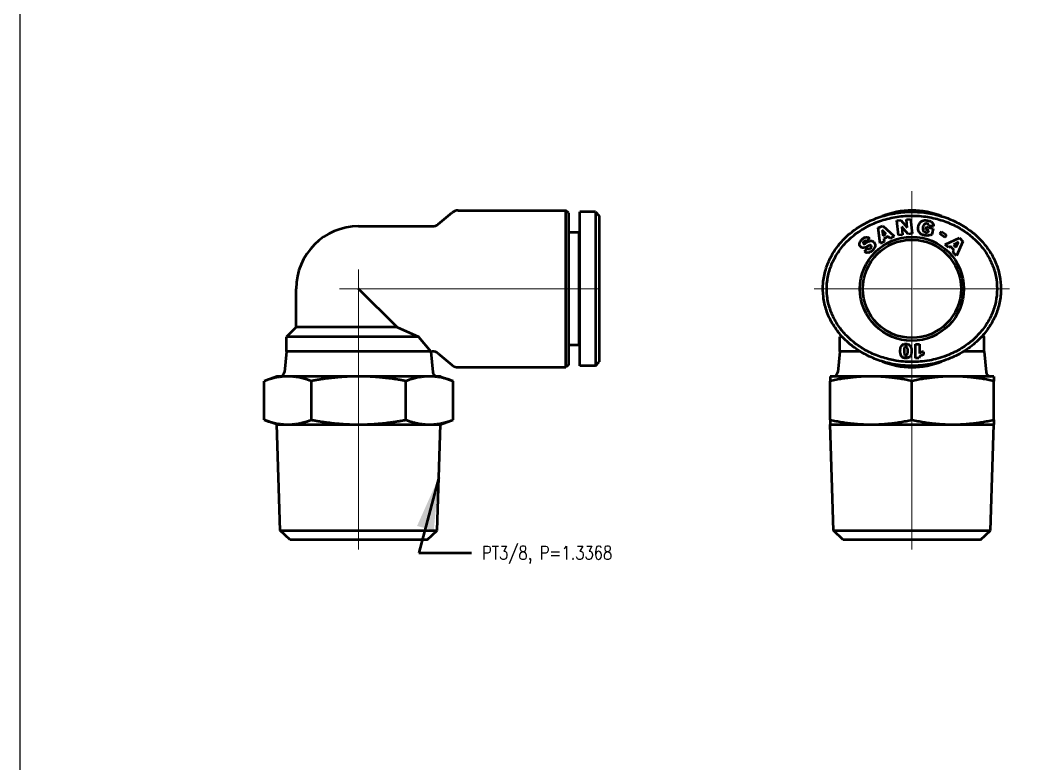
# Model space of a CAD drawing. Header units: millimetres. Extents: x 747 to 1883, y 1260 to 2217.
# Drawn here: x 834.59 to 853.77, y 1633.42 to 1647.59 of the extents above; entities that cross this region are included whole.
import ezdxf

# ---------------------------------------------------------------- set-up
doc = ezdxf.new("R2010")
doc.units = ezdxf.units.MM
doc.linetypes.add('AM_ISO08W050', pattern=[18, 12, -1.5, 3, -1.5])
for name, color, linetype, lineweight in [('AM_0', 7, 'Continuous', 50), ('AM_7', 4, 'AM_ISO08W050', 20), ('AM_VIS', 7, 'Continuous', 50)]:
    doc.layers.add(name, color=color, linetype=linetype, lineweight=lineweight)
doc.styles.add('ADESK1', font='romans.shx', dxfattribs={"width": 0.8})
doc.dimstyles.new('AM_ISO$7', dxfattribs={"dimtxt": 3.5, "dimasz": 2.5, "dimexe": 1, "dimexo": 1, "dimgap": 0.5, "dimtad": 1, "dimdsep": 46, "dimtxsty": 'ADESK1', "dimcen": 0, "dimclrd": 1, "dimclre": 1, "dimclrt": 3, "dimadec": 0, "dimazin": 2, "dimtp": 0.1, "dimtm": 0.1, "dimtfac": 0.71, "dimtmove": 0, "dimatfit": 3, "dimfxl": 1, "dimlwd": -1, "dimlwe": -1, "dimarcsym": 0})

msp = doc.modelspace()

# ---------------------------------------------------------------- linework, layer by layer
msp.add_lwpolyline([(834.594, 1650.201), (867.481, 1650.201), (867.481, 1631.283), (834.594, 1631.283)], close=True)
at = {"layer": 'AM_7'}
for p, q in [((851.577, 1642.484), (851.577, 1644.329)), ((841.04, 1637.502), (841.04, 1642.835)), ((840.673, 1642.469), (845.621, 1642.469)), ((849.717, 1642.469), (851.561, 1642.469)), ((851.573, 1642.469), (851.581, 1642.469)), ((851.577, 1642.465), (851.577, 1642.473)), ((851.577, 1640.609), (851.577, 1642.453)), ((851.592, 1642.469), (853.437, 1642.469)), ((851.577, 1642.102), (851.577, 1637.502))]:
    msp.add_line(p, q, dxfattribs=at)
at = {"layer": 'AM_VIS'}
for p, q in [((842.557, 1643.702), (842.821, 1643.92)), ((842.938, 1643.962), (844.989, 1643.962)), ((845.035, 1643.916), (844.989, 1643.962)), ((844.989, 1640.975), (844.989, 1643.962)), ((845.035, 1643.916), (845.035, 1641.021)), ((845.255, 1641.003), (845.255, 1643.935)), ((845.548, 1643.935), (845.255, 1643.935)), ((845.548, 1643.935), (845.548, 1641.003)), ((845.548, 1643.935), (845.621, 1643.862)), ((845.621, 1643.862), (845.621, 1641.076)), ((841.04, 1643.66), (842.44, 1643.66)), ((850.937, 1643.628), (851.021, 1643.671)), ((851.021, 1643.671), (851.241, 1643.469)), ((851.287, 1643.768), (851.368, 1643.777)), ((851.319, 1643.49), (851.287, 1643.768)), ((851.368, 1643.777), (851.489, 1643.635)), ((851.503, 1643.511), (851.382, 1643.652)), ((851.382, 1643.652), (851.399, 1643.499)), ((851.472, 1643.789), (851.553, 1643.798)), ((851.489, 1643.635), (851.472, 1643.789)), ((851.553, 1643.798), (851.584, 1643.52)), ((851.697, 1643.631), (851.699, 1643.644)), ((851.699, 1643.644), (851.701, 1643.658)), ((851.701, 1643.659), (851.705, 1643.673)), ((851.701, 1643.658), (851.701, 1643.659)), ((851.705, 1643.673), (851.709, 1643.686)), ((851.709, 1643.686), (851.714, 1643.698)), ((851.714, 1643.698), (851.72, 1643.71)), ((851.72, 1643.71), (851.727, 1643.72)), ((851.727, 1643.72), (851.734, 1643.73)), ((851.734, 1643.73), (851.737, 1643.733)), ((851.737, 1643.733), (851.746, 1643.743)), ((851.746, 1643.743), (851.756, 1643.751)), ((851.756, 1643.751), (851.766, 1643.758)), ((851.766, 1643.758), (851.778, 1643.764)), ((851.778, 1643.764), (851.79, 1643.769)), ((851.786, 1643.642), (851.783, 1643.626)), ((851.787, 1643.644), (851.786, 1643.642)), ((851.791, 1643.659), (851.787, 1643.644)), ((851.79, 1643.769), (851.802, 1643.772)), ((851.796, 1643.672), (851.791, 1643.659)), ((851.801, 1643.683), (851.796, 1643.672)), ((851.808, 1643.692), (851.801, 1643.683)), ((851.802, 1643.772), (851.812, 1643.774)), ((851.816, 1643.7), (851.808, 1643.692)), ((851.812, 1643.774), (851.824, 1643.775)), ((851.826, 1643.706), (851.816, 1643.7)), ((851.824, 1643.775), (851.837, 1643.775)), ((851.838, 1643.71), (851.826, 1643.706)), ((851.837, 1643.775), (851.85, 1643.774)), ((851.851, 1643.711), (851.838, 1643.71)), ((851.841, 1643.59), (851.853, 1643.647)), ((851.85, 1643.774), (851.864, 1643.772)), ((851.864, 1643.709), (851.851, 1643.711)), ((851.853, 1643.647), (851.984, 1643.619)), ((851.864, 1643.772), (851.879, 1643.769)), ((851.872, 1643.707), (851.864, 1643.709)), ((851.884, 1643.702), (851.872, 1643.707)), ((851.879, 1643.769), (851.895, 1643.765)), ((851.893, 1643.694), (851.884, 1643.702)), ((851.896, 1643.691), (851.893, 1643.694)), ((851.895, 1643.765), (851.91, 1643.761)), ((851.902, 1643.68), (851.896, 1643.691)), ((851.905, 1643.667), (851.902, 1643.68)), ((851.99, 1643.664), (851.905, 1643.667)), ((851.91, 1643.761), (851.922, 1643.757)), ((851.922, 1643.757), (851.933, 1643.752)), ((851.933, 1643.752), (851.943, 1643.748)), ((851.943, 1643.748), (851.945, 1643.746)), ((851.945, 1643.746), (851.956, 1643.738)), ((851.956, 1643.738), (851.965, 1643.729)), ((851.965, 1643.729), (851.973, 1643.719)), ((851.973, 1643.719), (851.977, 1643.713)), ((851.977, 1643.713), (851.982, 1643.702)), ((851.982, 1643.702), (851.986, 1643.689)), ((851.986, 1643.689), (851.989, 1643.676)), ((851.989, 1643.676), (851.99, 1643.664)), ((845.236, 1643.541), (845.035, 1643.541)), ((845.236, 1643.541), (845.255, 1643.559)), ((845.236, 1643.541), (845.236, 1641.397)), ((850.671, 1643.444), (850.682, 1643.449)), ((850.682, 1643.449), (850.692, 1643.453)), ((850.692, 1643.453), (850.698, 1643.454)), ((850.698, 1643.454), (850.71, 1643.455)), ((850.71, 1643.455), (850.722, 1643.454)), ((850.722, 1643.454), (850.734, 1643.451)), ((850.734, 1643.451), (850.746, 1643.446)), ((850.97, 1643.331), (850.937, 1643.628)), ((851.011, 1643.584), (851.029, 1643.481)), ((851.084, 1643.508), (851.011, 1643.584)), ((851.029, 1643.481), (851.084, 1643.508)), ((851.127, 1643.463), (851.04, 1643.418)), ((851.16, 1643.428), (851.127, 1643.463)), ((851.241, 1643.469), (851.16, 1643.428)), ((851.399, 1643.499), (851.319, 1643.49)), ((851.584, 1643.52), (851.503, 1643.511)), ((851.697, 1643.618), (851.697, 1643.631)), ((851.698, 1643.605), (851.697, 1643.618)), ((851.699, 1643.592), (851.698, 1643.605)), ((851.702, 1643.58), (851.699, 1643.592)), ((851.704, 1643.574), (851.702, 1643.58)), ((851.709, 1643.562), (851.704, 1643.574)), ((851.714, 1643.55), (851.709, 1643.562)), ((851.721, 1643.539), (851.714, 1643.55)), ((851.73, 1643.53), (851.721, 1643.539)), ((851.739, 1643.521), (851.73, 1643.53)), ((851.742, 1643.518), (851.739, 1643.521)), ((851.752, 1643.511), (851.742, 1643.518)), ((851.762, 1643.505), (851.752, 1643.511)), ((851.774, 1643.5), (851.762, 1643.505)), ((851.786, 1643.495), (851.774, 1643.5)), ((851.783, 1643.626), (851.782, 1643.611)), ((851.782, 1643.611), (851.783, 1643.598)), ((851.783, 1643.598), (851.784, 1643.587)), ((851.784, 1643.587), (851.788, 1643.577)), ((851.8, 1643.49), (851.786, 1643.495)), ((851.788, 1643.577), (851.789, 1643.575)), ((851.789, 1643.575), (851.796, 1643.565)), ((851.796, 1643.565), (851.805, 1643.557)), ((851.815, 1643.487), (851.8, 1643.49)), ((851.805, 1643.557), (851.817, 1643.551)), ((851.82, 1643.486), (851.815, 1643.487)), ((851.817, 1643.551), (851.83, 1643.546)), ((851.834, 1643.483), (851.82, 1643.486)), ((851.83, 1643.546), (851.832, 1643.546)), ((851.832, 1643.546), (851.845, 1643.544)), ((851.848, 1643.482), (851.834, 1643.483)), ((851.897, 1643.578), (851.841, 1643.59)), ((851.845, 1643.544), (851.858, 1643.544)), ((851.861, 1643.481), (851.848, 1643.482)), ((851.858, 1643.544), (851.86, 1643.544)), ((851.86, 1643.544), (851.871, 1643.546)), ((851.873, 1643.481), (851.861, 1643.481)), ((851.871, 1643.546), (851.884, 1643.549)), ((851.885, 1643.482), (851.873, 1643.481)), ((851.884, 1643.549), (851.892, 1643.552)), ((851.894, 1643.483), (851.885, 1643.482)), ((851.892, 1643.552), (851.897, 1643.578)), ((851.905, 1643.485), (851.894, 1643.483)), ((851.918, 1643.488), (851.905, 1643.485)), ((851.931, 1643.492), (851.918, 1643.488)), ((851.944, 1643.496), (851.931, 1643.492)), ((851.959, 1643.502), (851.944, 1643.496)), ((851.984, 1643.619), (851.959, 1643.502)), ((852.108, 1643.513), (852.143, 1643.563)), ((852.201, 1643.449), (852.108, 1643.513)), ((852.143, 1643.563), (852.235, 1643.498)), ((852.235, 1643.498), (852.201, 1643.449)), ((850.579, 1643.33), (850.582, 1643.344)), ((850.579, 1643.318), (850.579, 1643.33)), ((850.58, 1643.306), (850.579, 1643.318)), ((850.581, 1643.301), (850.58, 1643.306)), ((850.586, 1643.289), (850.581, 1643.301)), ((850.582, 1643.344), (850.585, 1643.354)), ((850.585, 1643.354), (850.59, 1643.363)), ((850.592, 1643.278), (850.586, 1643.289)), ((850.59, 1643.363), (850.596, 1643.373)), ((850.6, 1643.268), (850.592, 1643.278)), ((850.596, 1643.373), (850.603, 1643.384)), ((850.608, 1643.261), (850.6, 1643.268)), ((850.603, 1643.384), (850.612, 1643.395)), ((850.619, 1643.254), (850.608, 1643.261)), ((850.612, 1643.395), (850.623, 1643.406)), ((850.623, 1643.406), (850.626, 1643.41)), ((850.626, 1643.41), (850.638, 1643.421)), ((850.638, 1643.421), (850.649, 1643.43)), ((850.648, 1643.356), (850.646, 1643.346)), ((850.646, 1643.346), (850.648, 1643.334)), ((850.657, 1643.367), (850.648, 1643.356)), ((850.648, 1643.334), (850.651, 1643.33)), ((850.649, 1643.43), (850.66, 1643.438)), ((850.651, 1643.33), (850.663, 1643.326)), ((850.661, 1643.371), (850.657, 1643.367)), ((850.66, 1643.438), (850.671, 1643.444)), ((850.672, 1643.378), (850.661, 1643.371)), ((850.663, 1643.326), (850.664, 1643.326)), ((850.664, 1643.326), (850.673, 1643.328)), ((850.683, 1643.381), (850.672, 1643.378)), ((850.673, 1643.328), (850.686, 1643.335)), ((850.688, 1643.381), (850.683, 1643.381)), ((850.697, 1643.258), (850.685, 1643.254)), ((850.686, 1643.335), (850.692, 1643.339)), ((850.7, 1643.378), (850.688, 1643.381)), ((850.692, 1643.339), (850.707, 1643.348)), ((850.709, 1643.264), (850.697, 1643.258)), ((850.712, 1643.371), (850.7, 1643.378)), ((850.707, 1643.348), (850.72, 1643.356)), ((850.723, 1643.272), (850.709, 1643.264)), ((850.767, 1643.432), (850.712, 1643.371)), ((850.72, 1643.356), (850.732, 1643.363)), ((850.737, 1643.28), (850.723, 1643.272)), ((850.732, 1643.363), (850.744, 1643.369)), ((850.747, 1643.286), (850.737, 1643.28)), ((850.744, 1643.369), (850.754, 1643.374)), ((850.746, 1643.446), (850.758, 1643.439)), ((850.76, 1643.294), (850.747, 1643.286)), ((850.754, 1643.374), (850.763, 1643.378)), ((850.758, 1643.439), (850.767, 1643.432)), ((850.771, 1643.298), (850.76, 1643.294)), ((850.763, 1643.378), (850.767, 1643.379)), ((850.767, 1643.379), (850.781, 1643.383)), ((850.78, 1643.3), (850.771, 1643.298)), ((850.79, 1643.299), (850.78, 1643.3)), ((850.781, 1643.383), (850.794, 1643.384)), ((850.793, 1643.245), (850.802, 1643.257)), ((850.794, 1643.384), (850.806, 1643.384)), ((850.802, 1643.257), (850.807, 1643.268)), ((850.806, 1643.384), (850.814, 1643.382)), ((850.807, 1643.268), (850.807, 1643.272)), ((850.814, 1643.382), (850.826, 1643.378)), ((850.826, 1643.378), (850.838, 1643.372)), ((850.838, 1643.372), (850.848, 1643.364)), ((850.848, 1643.364), (850.851, 1643.361)), ((850.851, 1643.361), (850.86, 1643.351)), ((850.86, 1643.351), (850.867, 1643.34)), ((850.87, 1643.262), (850.866, 1643.251)), ((850.867, 1643.34), (850.872, 1643.328)), ((850.871, 1643.264), (850.87, 1643.262)), ((850.875, 1643.277), (850.871, 1643.264)), ((850.872, 1643.328), (850.876, 1643.316)), ((850.877, 1643.29), (850.875, 1643.277)), ((850.876, 1643.316), (850.876, 1643.315)), ((850.876, 1643.315), (850.877, 1643.303)), ((850.877, 1643.303), (850.877, 1643.29)), ((851.048, 1643.371), (850.97, 1643.331)), ((851.04, 1643.418), (851.048, 1643.371)), ((852.208, 1643.316), (852.481, 1643.439)), ((852.271, 1643.253), (852.208, 1643.316)), ((852.313, 1643.276), (852.271, 1643.253)), ((852.382, 1643.207), (852.313, 1643.276)), ((852.462, 1643.355), (852.369, 1643.306)), ((852.369, 1643.306), (852.412, 1643.262)), ((852.412, 1643.262), (852.462, 1643.355)), ((852.547, 1643.372), (852.423, 1643.1)), ((852.481, 1643.439), (852.547, 1643.372)), ((850.63, 1643.25), (850.619, 1643.254)), ((850.642, 1643.247), (850.63, 1643.25)), ((850.656, 1643.247), (850.642, 1643.247)), ((850.663, 1643.248), (850.656, 1643.247)), ((850.674, 1643.25), (850.663, 1643.248)), ((850.673, 1643.178), (850.722, 1643.239)), ((850.685, 1643.254), (850.674, 1643.25)), ((850.729, 1643.156), (850.717, 1643.158)), ((850.742, 1643.155), (850.729, 1643.156)), ((850.743, 1643.155), (850.742, 1643.155)), ((850.753, 1643.156), (850.743, 1643.155)), ((850.763, 1643.159), (850.753, 1643.156)), ((850.774, 1643.163), (850.763, 1643.159)), ((850.784, 1643.168), (850.774, 1643.163)), ((850.796, 1643.175), (850.784, 1643.168)), ((850.807, 1643.184), (850.796, 1643.175)), ((850.819, 1643.194), (850.807, 1643.184)), ((850.831, 1643.206), (850.819, 1643.194)), ((850.834, 1643.208), (850.831, 1643.206)), ((850.844, 1643.219), (850.834, 1643.208)), ((850.852, 1643.23), (850.844, 1643.219)), ((850.86, 1643.241), (850.852, 1643.23)), ((850.866, 1643.251), (850.86, 1643.241)), ((852.359, 1643.164), (852.382, 1643.207)), ((852.423, 1643.1), (852.359, 1643.164)), ((839.848, 1641.736), (839.848, 1642.469)), ((841.773, 1641.736), (841.04, 1642.469)), ((839.848, 1641.736), (839.665, 1641.552)), ((841.773, 1641.736), (839.848, 1641.736)), ((841.774, 1641.739), (842.185, 1641.555)), ((839.665, 1641.278), (839.665, 1641.552)), ((842.184, 1641.552), (839.665, 1641.552)), ((842.183, 1641.552), (842.414, 1641.277)), ((850.229, 1641.579), (850.203, 1641.552)), ((850.203, 1641.278), (850.203, 1641.552)), ((850.254, 1641.552), (850.203, 1641.552)), ((852.951, 1641.552), (852.9, 1641.552)), ((852.925, 1641.579), (852.951, 1641.552)), ((852.951, 1641.278), (852.951, 1641.552)), ((845.236, 1641.397), (845.035, 1641.397)), ((845.236, 1641.397), (845.255, 1641.378)), ((851.359, 1641.329), (851.362, 1641.343)), ((851.362, 1641.343), (851.365, 1641.355)), ((851.365, 1641.355), (851.369, 1641.366)), ((851.369, 1641.366), (851.374, 1641.376)), ((851.374, 1641.376), (851.379, 1641.385)), ((851.379, 1641.385), (851.38, 1641.386)), ((851.38, 1641.386), (851.387, 1641.395)), ((851.387, 1641.395), (851.396, 1641.402)), ((851.396, 1641.402), (851.406, 1641.408)), ((851.406, 1641.408), (851.418, 1641.413)), ((851.418, 1641.413), (851.431, 1641.416)), ((851.431, 1641.416), (851.445, 1641.418)), ((851.437, 1641.352), (851.432, 1641.338)), ((851.432, 1641.338), (851.432, 1641.337)), ((851.444, 1641.362), (851.437, 1641.352)), ((851.45, 1641.366), (851.444, 1641.362)), ((851.445, 1641.418), (851.461, 1641.419)), ((851.463, 1641.369), (851.45, 1641.366)), ((851.461, 1641.419), (851.463, 1641.419)), ((851.463, 1641.419), (851.478, 1641.418)), ((851.47, 1641.368), (851.463, 1641.369)), ((851.48, 1641.362), (851.47, 1641.368)), ((851.478, 1641.418), (851.492, 1641.416)), ((851.488, 1641.351), (851.48, 1641.362)), ((851.489, 1641.35), (851.488, 1641.351)), ((851.492, 1641.342), (851.489, 1641.35)), ((851.492, 1641.416), (851.504, 1641.413)), ((851.494, 1641.331), (851.492, 1641.342)), ((851.504, 1641.413), (851.515, 1641.409)), ((851.515, 1641.409), (851.516, 1641.408)), ((851.516, 1641.408), (851.527, 1641.401)), ((851.527, 1641.401), (851.537, 1641.393)), ((851.537, 1641.393), (851.546, 1641.382)), ((851.546, 1641.382), (851.549, 1641.378)), ((851.549, 1641.378), (851.555, 1641.367)), ((851.555, 1641.367), (851.559, 1641.355)), ((851.559, 1641.355), (851.563, 1641.34)), ((851.563, 1641.34), (851.564, 1641.338)), ((851.564, 1641.338), (851.566, 1641.326)), ((851.648, 1641.149), (851.648, 1641.414)), ((851.648, 1641.414), (851.721, 1641.414)), ((851.721, 1641.414), (851.721, 1641.24)), ((839.665, 1641.278), (839.627, 1640.884)), ((842.414, 1641.278), (839.665, 1641.278)), ((842.414, 1641.278), (842.44, 1641.278)), ((842.414, 1641.278), (842.452, 1640.884)), ((842.557, 1641.236), (842.821, 1641.017)), ((850.203, 1641.278), (850.165, 1640.884)), ((850.589, 1641.278), (850.203, 1641.278)), ((851.356, 1641.299), (851.357, 1641.315)), ((851.356, 1641.282), (851.356, 1641.299)), ((851.356, 1641.274), (851.356, 1641.282)), ((851.356, 1641.261), (851.356, 1641.274)), ((851.358, 1641.247), (851.356, 1641.261)), ((851.357, 1641.315), (851.359, 1641.329)), ((851.36, 1641.234), (851.358, 1641.247)), ((851.363, 1641.221), (851.36, 1641.234)), ((851.363, 1641.219), (851.363, 1641.221)), ((851.368, 1641.206), (851.363, 1641.219)), ((851.373, 1641.194), (851.368, 1641.206)), ((851.38, 1641.183), (851.373, 1641.194)), ((851.373, 1641.194), (851.373, 1641.194)), ((851.39, 1641.172), (851.38, 1641.183)), ((851.394, 1641.169), (851.39, 1641.172)), ((851.404, 1641.161), (851.394, 1641.169)), ((851.417, 1641.155), (851.404, 1641.161)), ((851.42, 1641.154), (851.417, 1641.155)), ((851.432, 1641.151), (851.42, 1641.154)), ((851.429, 1641.315), (851.428, 1641.3)), ((851.428, 1641.3), (851.428, 1641.285)), ((851.428, 1641.285), (851.428, 1641.266)), ((851.428, 1641.266), (851.429, 1641.25)), ((851.43, 1641.327), (851.429, 1641.315)), ((851.429, 1641.25), (851.431, 1641.237)), ((851.432, 1641.337), (851.43, 1641.327)), ((851.431, 1641.237), (851.433, 1641.226)), ((851.445, 1641.149), (851.432, 1641.151)), ((851.433, 1641.226), (851.436, 1641.217)), ((851.436, 1641.217), (851.437, 1641.215)), ((851.437, 1641.215), (851.445, 1641.204)), ((851.445, 1641.204), (851.455, 1641.198)), ((851.461, 1641.149), (851.445, 1641.149)), ((851.455, 1641.198), (851.463, 1641.197)), ((851.473, 1641.149), (851.461, 1641.149)), ((851.463, 1641.197), (851.475, 1641.2)), ((851.488, 1641.151), (851.473, 1641.149)), ((851.475, 1641.2), (851.485, 1641.208)), ((851.485, 1641.208), (851.489, 1641.215)), ((851.501, 1641.154), (851.488, 1641.151)), ((851.489, 1641.215), (851.492, 1641.224)), ((851.492, 1641.224), (851.494, 1641.235)), ((851.496, 1641.317), (851.494, 1641.331)), ((851.494, 1641.235), (851.496, 1641.248)), ((851.497, 1641.301), (851.496, 1641.317)), ((851.496, 1641.248), (851.497, 1641.263)), ((851.497, 1641.283), (851.497, 1641.301)), ((851.497, 1641.281), (851.497, 1641.283)), ((851.497, 1641.263), (851.497, 1641.281)), ((851.513, 1641.158), (851.501, 1641.154)), ((851.524, 1641.164), (851.513, 1641.158)), ((851.534, 1641.17), (851.524, 1641.164)), ((851.542, 1641.179), (851.534, 1641.17)), ((851.544, 1641.181), (851.542, 1641.179)), ((851.55, 1641.189), (851.544, 1641.181)), ((851.555, 1641.198), (851.55, 1641.189)), ((851.559, 1641.209), (851.555, 1641.198)), ((851.563, 1641.221), (851.559, 1641.209)), ((851.565, 1641.235), (851.563, 1641.221)), ((851.567, 1641.249), (851.565, 1641.235)), ((851.566, 1641.326), (851.568, 1641.312)), ((851.569, 1641.265), (851.567, 1641.249)), ((851.568, 1641.312), (851.569, 1641.299)), ((851.569, 1641.299), (851.569, 1641.284)), ((851.569, 1641.284), (851.569, 1641.283)), ((851.569, 1641.283), (851.569, 1641.265)), ((851.708, 1641.149), (851.648, 1641.149)), ((851.714, 1641.16), (851.708, 1641.149)), ((851.721, 1641.171), (851.714, 1641.16)), ((851.73, 1641.181), (851.721, 1641.171)), ((851.74, 1641.19), (851.73, 1641.181)), ((851.747, 1641.196), (851.74, 1641.19)), ((851.758, 1641.202), (851.747, 1641.196)), ((851.769, 1641.208), (851.758, 1641.202)), ((851.783, 1641.214), (851.769, 1641.208)), ((851.798, 1641.219), (851.783, 1641.214)), ((851.798, 1641.267), (851.798, 1641.219)), ((852.951, 1641.278), (852.565, 1641.278)), ((852.951, 1641.278), (852.989, 1640.884)), ((842.938, 1640.975), (844.989, 1640.975)), ((845.035, 1641.021), (844.989, 1640.975)), ((845.548, 1641.003), (845.255, 1641.003)), ((845.548, 1641.003), (845.621, 1641.076)), ((839.482, 1640.801), (839.241, 1640.713)), ((839.691, 1640.801), (839.482, 1640.801)), ((841.04, 1640.801), (839.691, 1640.801)), ((842.389, 1640.801), (841.04, 1640.801)), ((842.597, 1640.801), (842.389, 1640.801)), ((842.597, 1640.801), (842.838, 1640.713)), ((850.019, 1640.801), (850.019, 1640.713)), ((850.798, 1640.801), (850.019, 1640.801)), ((852.356, 1640.801), (850.798, 1640.801)), ((853.135, 1640.801), (852.356, 1640.801)), ((853.135, 1640.801), (853.135, 1640.713)), ((839.241, 1639.973), (839.241, 1640.713)), ((840.14, 1639.973), (840.14, 1640.713)), ((841.939, 1639.973), (841.939, 1640.713)), ((842.838, 1639.973), (842.838, 1640.713)), ((850.019, 1639.973), (850.019, 1640.713)), ((851.577, 1639.973), (851.577, 1640.713)), ((853.135, 1639.973), (853.135, 1640.713)), ((839.482, 1639.885), (839.241, 1639.973)), ((839.544, 1637.869), (839.482, 1639.885)), ((839.482, 1639.885), (839.691, 1639.885)), ((839.691, 1639.885), (841.04, 1639.885)), ((841.04, 1639.885), (842.389, 1639.885)), ((842.389, 1639.885), (842.597, 1639.885)), ((842.536, 1637.869), (842.597, 1639.885)), ((842.597, 1639.885), (842.838, 1639.973)), ((850.019, 1639.973), (850.019, 1639.885)), ((850.081, 1637.869), (850.019, 1639.885)), ((850.019, 1639.885), (850.798, 1639.885)), ((850.798, 1639.885), (852.356, 1639.885)), ((852.356, 1639.885), (853.135, 1639.885)), ((853.073, 1637.869), (853.135, 1639.885)), ((853.135, 1639.973), (853.135, 1639.885)), ((839.733, 1637.686), (839.544, 1637.869)), ((839.544, 1637.869), (842.536, 1637.869)), ((842.347, 1637.686), (842.536, 1637.869)), ((850.27, 1637.686), (850.081, 1637.869)), ((850.081, 1637.869), (853.073, 1637.869)), ((852.884, 1637.686), (853.073, 1637.869)), ((842.347, 1637.686), (839.733, 1637.686)), ((852.884, 1637.686), (850.27, 1637.686))]:
    msp.add_line(p, q, dxfattribs=at)
for radius in [0.99, 0.935]:
    msp.add_circle((851.577, 1642.469), radius, dxfattribs=at)
for centre, radius, start, end in [((842.938, 1643.779), 0.183, 90, 129.5226), ((851.577, 1642.469), 1.494, 67.6401, 112.3599), ((841.04, 1642.469), 1.191, 90, 180), ((842.44, 1643.843), 0.183, 270, 309.5226), ((850.783, 1643.275), 0.0251, 42.1456, 73.702), ((850.781, 1643.275), 0.0267, 22.8481, 40.8101), ((850.785, 1643.276), 0.0229, 351.1026, 24.2821), ((850.738, 1643.264), 0.108, 232.6524, 258.4893), ((842.44, 1641.094), 0.183, 50.4774, 90), ((851.792, 1641.159), 0.108, 87.0361, 131.0102), ((842.938, 1641.158), 0.183, 230.4774, 270), ((851.577, 1642.469), 1.494, 247.6401, 292.3599), ((839.536, 1640.893), 0.0916, 270, 354.5077), ((842.543, 1640.893), 0.0916, 185.4923, 270), ((850.073, 1640.893), 0.0916, 270, 354.5077), ((853.08, 1640.893), 0.0916, 185.4923, 270)]:
    msp.add_arc(centre, radius, start, end, dxfattribs=at)
for points, knots in [([(851.577, 1641.003), (851.631, 1641.003), (851.683, 1641.005), (851.796, 1641.014), (851.855, 1641.021), (852.028, 1641.052), (852.148, 1641.084), (852.367, 1641.168), (852.465, 1641.216), (852.646, 1641.327), (852.729, 1641.389), (852.876, 1641.522), (852.941, 1641.594), (853.053, 1641.743), (853.1, 1641.82), (853.178, 1641.98), (853.209, 1642.062), (853.252, 1642.23), (853.266, 1642.315), (853.275, 1642.487), (853.271, 1642.573), (853.245, 1642.744), (853.223, 1642.829), (853.163, 1642.993), (853.125, 1643.073), (853.032, 1643.226), (852.978, 1643.298), (852.855, 1643.436), (852.786, 1643.5), (852.634, 1643.618), (852.552, 1643.671), (852.376, 1643.765), (852.282, 1643.805), (852.087, 1643.87), (851.985, 1643.895), (851.777, 1643.928), (851.67, 1643.935), (851.457, 1643.934), (851.349, 1643.925), (851.139, 1643.888), (851.036, 1643.861), (850.837, 1643.791), (850.741, 1643.748), (850.562, 1643.646), (850.478, 1643.589), (850.325, 1643.462), (850.256, 1643.392), (850.135, 1643.245), (850.082, 1643.167), (849.996, 1643.004), (849.961, 1642.92), (849.91, 1642.749), (849.894, 1642.663), (849.879, 1642.49), (849.881, 1642.404), (849.901, 1642.232), (849.92, 1642.146), (849.976, 1641.979), (850.013, 1641.896), (850.104, 1641.738), (850.158, 1641.662), (850.281, 1641.519), (850.351, 1641.453), (850.501, 1641.332), (850.582, 1641.279), (850.754, 1641.184), (850.844, 1641.144), (851.03, 1641.078), (851.126, 1641.053), (851.285, 1641.023), (851.348, 1641.015), (851.466, 1641.005), (851.521, 1641.003), (851.577, 1641.003)], [0, 0, 0, 0, 1.239961, 1.239961, 2.479922, 2.479922, 4.399832, 4.399832, 5.92589, 5.92589, 7.292742, 7.292742, 8.580466, 8.580466, 9.849966, 9.849966, 11.138958, 11.138958, 12.445033, 12.445033, 13.760711, 13.760711, 15.079933, 15.079933, 16.420976, 16.420976, 17.810768, 17.810768, 19.265187, 19.265187, 20.779616, 20.779616, 22.354784, 22.354784, 23.985579, 23.985579, 25.64945, 25.64945, 27.323606, 27.323606, 28.985463, 28.985463, 30.611158, 30.611158, 32.177052, 32.177052, 33.68024, 33.68024, 35.12015, 35.12015, 36.493551, 36.493551, 37.825064, 37.825064, 39.142041, 39.142041, 40.455784, 40.455784, 41.756726, 41.756726, 43.038804, 43.038804, 44.308381, 44.308381, 45.614835, 45.614835, 47.014595, 47.014595, 48.572542, 48.572542, 49.867331, 49.867331, 51.16212, 51.16212, 51.16212, 51.16212]), ([(851.577, 1641.076), (851.629, 1641.076), (851.679, 1641.078), (851.787, 1641.087), (851.845, 1641.094), (852.011, 1641.124), (852.126, 1641.154), (852.336, 1641.235), (852.431, 1641.281), (852.604, 1641.387), (852.683, 1641.446), (852.823, 1641.574), (852.885, 1641.641), (852.992, 1641.783), (853.037, 1641.856), (853.11, 1642.008), (853.139, 1642.085), (853.18, 1642.244), (853.193, 1642.324), (853.201, 1642.486), (853.197, 1642.567), (853.173, 1642.729), (853.153, 1642.808), (853.096, 1642.964), (853.059, 1643.039), (852.972, 1643.184), (852.92, 1643.253), (852.803, 1643.384), (852.737, 1643.445), (852.593, 1643.558), (852.514, 1643.609), (852.345, 1643.698), (852.255, 1643.737), (852.068, 1643.799), (851.97, 1643.823), (851.769, 1643.854), (851.667, 1643.862), (851.461, 1643.861), (851.358, 1643.852), (851.155, 1643.817), (851.056, 1643.791), (850.865, 1643.723), (850.773, 1643.682), (850.602, 1643.585), (850.521, 1643.53), (850.376, 1643.408), (850.31, 1643.342), (850.195, 1643.202), (850.145, 1643.128), (850.062, 1642.974), (850.03, 1642.894), (849.982, 1642.733), (849.966, 1642.652), (849.953, 1642.489), (849.954, 1642.407), (849.973, 1642.245), (849.991, 1642.165), (850.044, 1642.006), (850.079, 1641.929), (850.165, 1641.779), (850.216, 1641.706), (850.334, 1641.571), (850.4, 1641.507), (850.543, 1641.392), (850.621, 1641.341), (850.785, 1641.25), (850.872, 1641.212), (851.051, 1641.148), (851.143, 1641.125), (851.296, 1641.096), (851.357, 1641.088), (851.47, 1641.078), (851.523, 1641.076), (851.577, 1641.076)], [0, 0, 0, 0, 1.239961, 1.239961, 2.479922, 2.479922, 4.399832, 4.399832, 5.92589, 5.92589, 7.292742, 7.292742, 8.580466, 8.580466, 9.849966, 9.849966, 11.138958, 11.138958, 12.445033, 12.445033, 13.760711, 13.760711, 15.079933, 15.079933, 16.420976, 16.420976, 17.810768, 17.810768, 19.265187, 19.265187, 20.779616, 20.779616, 22.354784, 22.354784, 23.985579, 23.985579, 25.64945, 25.64945, 27.323606, 27.323606, 28.985463, 28.985463, 30.611158, 30.611158, 32.177052, 32.177052, 33.68024, 33.68024, 35.12015, 35.12015, 36.493551, 36.493551, 37.825064, 37.825064, 39.142041, 39.142041, 40.455784, 40.455784, 41.756726, 41.756726, 43.038804, 43.038804, 44.308381, 44.308381, 45.614835, 45.614835, 47.014595, 47.014595, 48.572542, 48.572542, 49.867331, 49.867331, 51.16212, 51.16212, 51.16212, 51.16212]), ([(850.793, 1643.245), (850.777, 1643.23), (850.761, 1643.226), (850.752, 1643.225), (850.74, 1643.228), (850.731, 1643.232), (850.722, 1643.239)], [0, 0, 0, 0, 1.421633, 2.367523, 3.27318, 4.2145, 4.2145, 4.2145, 4.2145])]:
    msp.add_open_spline(points, degree=3, knots=knots, dxfattribs=at)
for points, weights in [([(839.691, 1640.801), (839.482, 1640.801), (839.241, 1640.713)], [1, 1.05707706633, 1.03718535755]), ([(840.14, 1640.713), (839.899, 1640.801), (839.691, 1640.801)], [1.03718535755, 1.05707706633, 1]), ([(841.04, 1640.801), (840.622, 1640.801), (840.14, 1640.713)], [1, 1.05707706633, 1.03718535755]), ([(841.939, 1640.713), (841.457, 1640.801), (841.04, 1640.801)], [1.03718535755, 1.05707706633, 1]), ([(842.389, 1640.801), (842.18, 1640.801), (841.939, 1640.713)], [1, 1.05707706633, 1.03718535755]), ([(842.838, 1640.713), (842.597, 1640.801), (842.389, 1640.801)], [1.03718535755, 1.05707706633, 1]), ([(850.798, 1640.801), (850.437, 1640.801), (850.019, 1640.713)], [1, 1.05707706633, 1.03718535755]), ([(851.577, 1640.713), (851.16, 1640.801), (850.798, 1640.801)], [1.03718535755, 1.05707706633, 1]), ([(852.356, 1640.801), (851.994, 1640.801), (851.577, 1640.713)], [1, 1.05707706633, 1.03718535755]), ([(853.135, 1640.713), (852.717, 1640.801), (852.356, 1640.801)], [1.03718535755, 1.05707706633, 1]), ([(839.241, 1639.973), (839.482, 1639.885), (839.691, 1639.885)], [1.05396835254, 1.06559518032, 1]), ([(839.691, 1639.885), (839.899, 1639.885), (840.14, 1639.973)], [1, 1.06559518032, 1.05396835254]), ([(840.14, 1639.973), (840.622, 1639.885), (841.04, 1639.885)], [1.05396835254, 1.06559518032, 1]), ([(841.04, 1639.885), (841.457, 1639.885), (841.939, 1639.973)], [1, 1.06559518032, 1.05396835254]), ([(841.939, 1639.973), (842.18, 1639.885), (842.389, 1639.885)], [1.05396835254, 1.06559518032, 1]), ([(842.389, 1639.885), (842.597, 1639.885), (842.838, 1639.973)], [1, 1.06559518032, 1.05396835254]), ([(850.019, 1639.973), (850.437, 1639.885), (850.798, 1639.885)], [1.05396835254, 1.06559518032, 1]), ([(850.798, 1639.885), (851.16, 1639.885), (851.577, 1639.973)], [1, 1.06559518032, 1.05396835254]), ([(851.577, 1639.973), (851.994, 1639.885), (852.356, 1639.885)], [1.05396835254, 1.06559518032, 1]), ([(852.356, 1639.885), (852.717, 1639.885), (853.135, 1639.973)], [1, 1.06559518032, 1.05396835254])]:
    msp.add_rational_spline(points, weights, degree=2, dxfattribs=at)

# ---------------------------------------------------------------- texts
at = {"layer": 'AM_0', "color": 3, "insert": (843.389, 1637.571), "char_height": 0.25656, "attachment_point": 1, "style": 'ADESK1'}
msp.add_mtext('{\\Fromans.shx|c0;PT3/8, P=1.3368}', dxfattribs=at)

# ---------------------------------------------------------------- leaders
at = {"layer": 'AM_0', "annotation_type": 0, "has_hookline": 1, "hookline_direction": 0, "text_width": 2.737}
msp.add_leader([(842.566, 1638.877), (842.189, 1637.443), (843.189, 1637.443)], dimstyle='AM_ISO$7', override={"dimscale": 0.4, "dimtad": 0, "dimtp": 0.05, "dimtm": 0}, dxfattribs=at)

doc.saveas('drawing.dxf')
